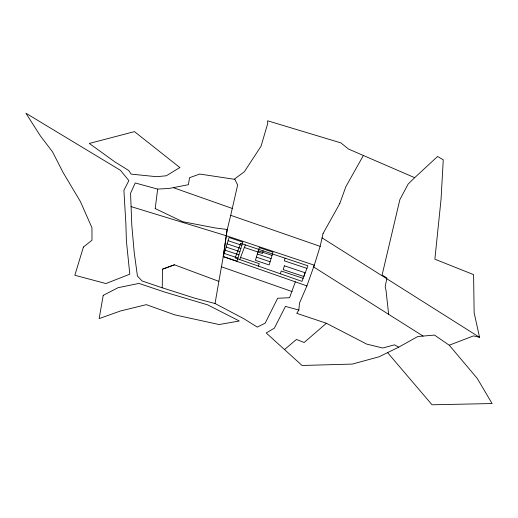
<?xml version="1.0" encoding="UTF-8"?>
<svg xmlns="http://www.w3.org/2000/svg" width="518" height="518" viewBox="0 0 518 518"><rect width="100%" height="100%" fill="white"/><g stroke="black" fill="none" stroke-linecap="round" stroke-linejoin="round"><path stroke-width="0.78" d="M215.041 303.516L195.014 298.264L162.238 287.788L162.503 269.153L174.436 264.802L218.881 281.352L215.041 303.516L243.92 318.764L257.265 327.111L265.171 323.167L277.687 298.245L289.581 297.727L295.338 281.844M298.834 310.062L299.508 303.004L306.902 285.91L314.284 265.145L320.15 246.361L230.711 215.307L237.652 184.965L234.641 178.95L244.366 171.73L261.027 146.251L267.702 123.569L267.625 120.791L340.863 142.884L348.543 149.067L414.678 177.68L437.568 156.488L443.259 159.803L441.058 199.197L434.88 259.201L473.607 274.631L474.132 312.749L479.551 337.289L473.465 335.891L449.235 345.221L434.485 335.081L417.773 336.532L398.724 347.164L379.137 356.772L352.337 364.076L302.065 365.481L266.213 332.977L274.372 328.153L285.457 306.384L298.834 310.062L296.743 313.325L326.392 323.258L366.66 344.088L382.731 348.012L394.457 344.839L398.724 347.164M155.193 208.612L157.679 189.083L168.959 188.468L188.416 184.706L189.543 177.706L199.702 174.048L234.796 179.338M223.245 256.624L227.182 229.5M218.881 281.352L223.258 256.591L227.013 230.633L230.711 215.307M320.143 246.393L323.051 233.521M223.258 256.598L229.06 237.522L242.793 242.113L236.991 261.189L223.258 256.598L306.902 285.91M258.495 266.129L259.246 263.649L240.572 257.407M263.144 250.848L262.341 253.477L244.36 247.468M280.368 273.795L281.222 270.998L303.134 278.321M285.114 258.191L284.317 260.826L306.921 268.382M313.636 266.984L314.277 265.177L226.262 235.716M339.756 203.613L345.843 186.72L363.377 155.478M239.756 259.557L245.344 244.897M323.044 233.553L339.763 203.58M414.678 177.68L408.152 184.052L399.857 199.644L382.116 274.98L386.907 277.965L385.172 286.836L386.007 290.255L388.649 314.361M326.392 323.258L304.157 342.502L296.471 339.452L284.395 349.644M162.49 269.179L174.43 264.834M227.24 229.48L215.229 227.959L182.705 221.704L155.206 208.579M157.666 189.109L135.23 182.958L130.568 193.285L131.805 225.343L134.194 252.311L137.438 276.075L142.055 280.957L162.225 287.82M131.08 206.611L226.23 235.742M228.095 240.702L241.828 245.292M258.307 250.803L272.041 255.393M227.13 243.881L240.864 248.472M257.342 253.982L271.076 258.573M226.159 247.06L239.892 251.651M256.378 257.161L270.111 261.752M225.194 250.239L238.927 254.83M224.223 253.419L237.956 258.009M173.569 187.756L232.278 208.45M221.523 266.815L292.094 291.576M322.066 237.879L479.461 337.276M313.643 266.951L423.083 336.104M387.626 352.667L432.031 404.785L492.1 403.548L477.266 378.444L449.242 345.189M103.212 295.37L99.152 318.596L120.642 310.929L146.348 304.649L174.715 314.847L219.101 324.533L239.297 320.998L207.679 304.862L164.394 291.977L138.941 283.417L118.059 287.704L103.212 295.37M83.411 247.067L74.838 275.265L105.912 283.547L129.798 274.197L126.392 240.902L125.88 223.802L123.899 190.307L128.885 180.614L120.461 170.318L25.9 113.215L40.495 136.079L52.48 151.761L63.151 172.611L80.394 201.547L91.951 227.745L91.99 240.197L83.411 247.067M259.278 247.623L255.406 260.34L269.14 264.931L273.012 252.214L259.278 247.623M284.376 265.818L283.216 269.632L303.82 276.521L304.979 272.708L284.376 265.818M240.695 243.343L235.133 257.938L301.968 281.365L307.899 265.812L240.695 243.343M179.85 167.541L166.33 175.777L156.559 176.696L131.145 174.119L128.71 170.48L115.048 162.024L89.31 143.447L134.466 131.624L179.85 167.541"/></g></svg>
